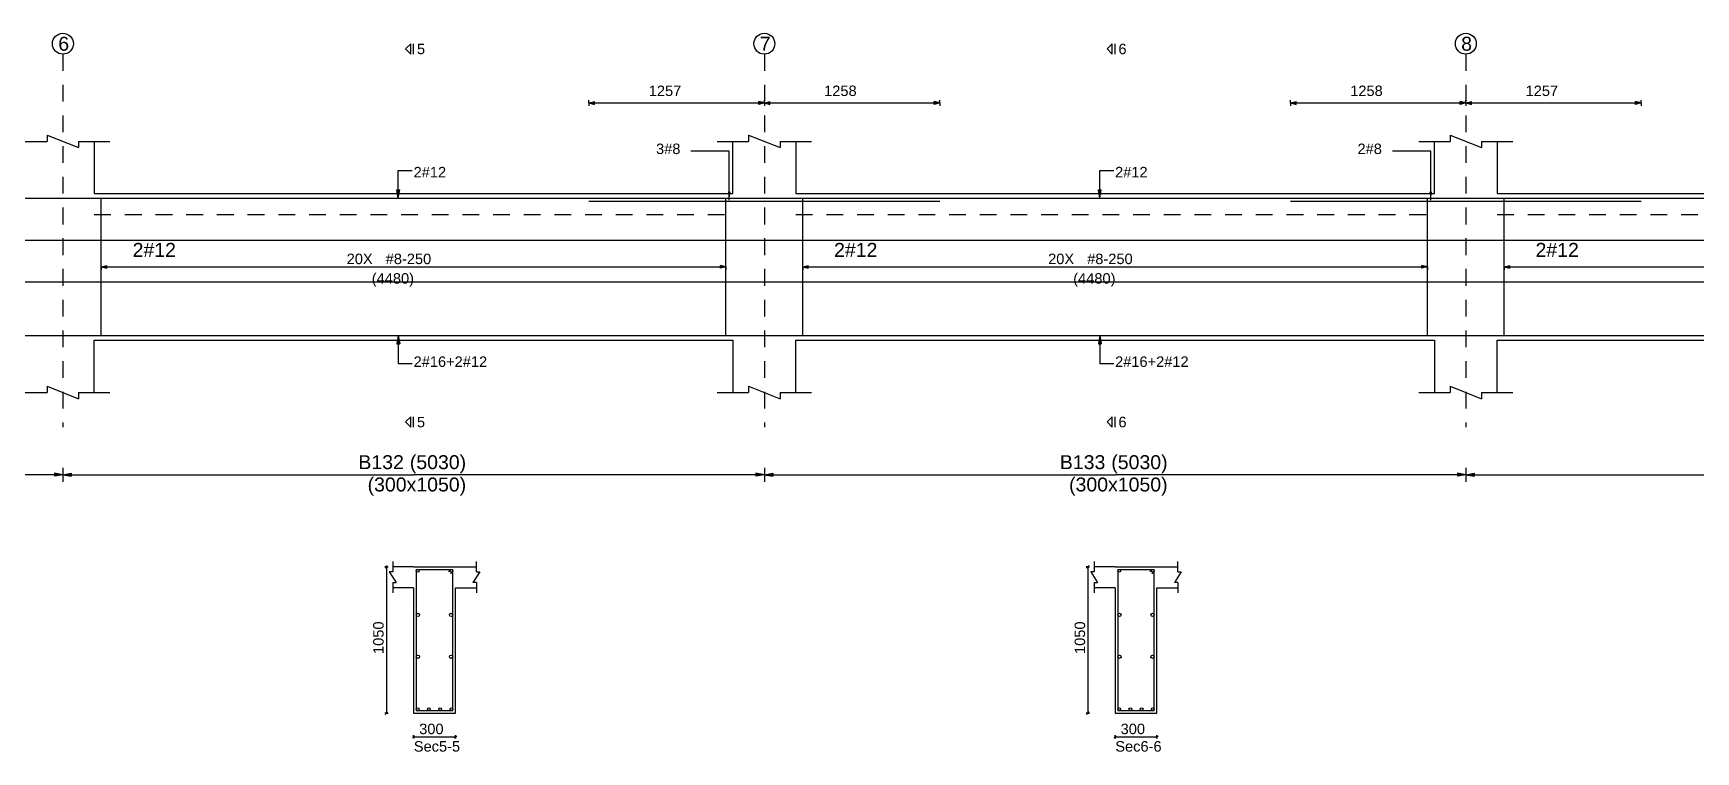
# Model space of a CAD drawing. Extents: x 0 to 98, y 3 to 248.
# Drawn here: x 52.38 to 64.3, y 216.53 to 221.68 of the extents above; entities that cross this region are included whole.
import ezdxf

# ---------------------------------------------------------------- set-up
doc = ezdxf.new("R2010")
doc.units = 0
doc.linetypes.add('ACAD_ISO02W100', pattern=[15, 12, -3])
for name, color, linetype in [('Axisline', 1, 'CONTINUOUS'), ('Axisline_Name', 2, 'CONTINUOUS'), ('Beam_bottombarlabeling', 2, 'CONTINUOUS'), ('Beam_Cross_Label', 4, 'CONTINUOUS'), ('Beam_CrossSection', 2, 'CONTINUOUS'), ('Beam_Dimensions_LS', 3, 'CONTINUOUS'), ('Beam_NameLS', 6, 'CONTINUOUS'), ('Beam_topbarsLabeling', 2, 'CONTINUOUS'), ('dim_all', 7, 'CONTINUOUS'), ('Extra_Topsteel_Labeling', 2, 'CONTINUOUS'), ('Extrabars', 7, 'CONTINUOUS'), ('Longsection', 2, 'CONTINUOUS'), ('main_botbars', 4, 'CONTINUOUS'), ('main_topbars', 4, 'CONTINUOUS'), ('SectionLine', 4, 'CONTINUOUS'), ('Sidefacebar', 140, 'CONTINUOUS'), ('Slabline', 253, 'CONTINUOUS'), ('span_dim', 7, 'CONTINUOUS'), ('spanline', 7, 'CONTINUOUS'), ('Stirrup_bar', 1, 'CONTINUOUS'), ('Stirrup_Dia_Spacing', 2, 'CONTINUOUS'), ('Stirrup_Length', 7, 'CONTINUOUS'), ('Stirrup_Numbers', 2, 'CONTINUOUS')]:
    doc.layers.add(name, color=color, linetype=linetype)
doc.styles.add('STRUDS_Arial', font='ARIAL.TTF', dxfattribs={"height": 0.04})

msp = doc.modelspace()

# ---------------------------------------------------------------- linework, layer by layer
at = {"layer": 'Axisline', "linetype": 'ACAD_ISO02W100', "ltscale": 0.01}
for p, q in [((52.59, 221.53), (52.59, 218.855)), ((57.62, 221.53), (57.62, 218.855)), ((62.65, 221.53), (62.65, 218.855))]:
    msp.add_line(p, q, dxfattribs=at)
at = {"layer": 'Axisline'}
for centre in [(52.59, 221.605), (57.62, 221.605), (62.65, 221.605)]:
    msp.add_circle(centre, 0.075, dxfattribs=at)
at = {"layer": 'Beam_bottombarlabeling'}
for p, q in [((54.995, 219.513), (54.985, 219.453)), ((54.995, 219.513), (54.995, 219.313)), ((54.995, 219.513), (55.005, 219.453)), ((60.025, 219.513), (60.015, 219.453)), ((60.025, 219.513), (60.025, 219.313)), ((60.025, 219.513), (60.035, 219.453)), ((54.985, 219.453), (55.005, 219.453)), ((60.015, 219.453), (60.035, 219.453)), ((54.995, 219.313), (55.095, 219.313)), ((60.025, 219.313), (60.125, 219.313))]:
    msp.add_line(p, q, dxfattribs=at)
for points in [[(54.995, 219.513), (54.985, 219.453), (54.995, 219.513), (55.005, 219.453)], [(60.025, 219.513), (60.015, 219.453), (60.025, 219.513), (60.035, 219.453)]]:
    msp.add_solid(points, dxfattribs=at)
at = {"layer": 'Beam_CrossSection'}
for p, q in [((54.955, 217.818), (54.93, 217.818)), ((54.93, 217.818), (54.98, 217.743)), ((54.955, 217.893), (54.955, 217.818)), ((55.105, 217.855), (54.955, 217.855)), ((55.105, 217.855), (55.405, 217.855)), ((55.105, 217.855), (55.105, 217.855)), ((55.405, 217.855), (55.405, 217.855)), ((55.405, 217.855), (55.555, 217.855)), ((55.58, 217.818), (55.53, 217.743)), ((55.555, 217.818), (55.555, 217.893)), ((55.555, 217.818), (55.58, 217.818)), ((59.985, 217.818), (59.96, 217.818)), ((59.96, 217.818), (60.01, 217.743)), ((59.985, 217.893), (59.985, 217.818)), ((60.135, 217.855), (59.985, 217.855)), ((60.135, 217.855), (60.435, 217.855)), ((60.135, 217.855), (60.135, 217.855)), ((60.435, 217.855), (60.435, 217.855)), ((60.435, 217.855), (60.585, 217.855)), ((60.61, 217.818), (60.56, 217.743)), ((60.585, 217.818), (60.585, 217.893)), ((60.585, 217.818), (60.61, 217.818)), ((54.955, 217.743), (54.955, 217.668)), ((54.955, 217.743), (54.98, 217.743)), ((55.105, 217.705), (54.955, 217.705)), ((55.105, 217.705), (55.105, 216.805)), ((55.405, 216.805), (55.405, 217.705)), ((55.405, 217.705), (55.555, 217.705)), ((55.555, 217.743), (55.53, 217.743)), ((55.555, 217.743), (55.555, 217.668)), ((59.985, 217.743), (59.985, 217.668)), ((59.985, 217.743), (60.01, 217.743)), ((60.135, 217.705), (59.985, 217.705)), ((60.135, 217.705), (60.135, 216.805)), ((60.435, 216.805), (60.435, 217.705)), ((60.435, 217.705), (60.585, 217.705)), ((60.585, 217.743), (60.56, 217.743)), ((60.585, 217.743), (60.585, 217.668)), ((55.105, 216.805), (55.405, 216.805)), ((60.135, 216.805), (60.435, 216.805))]:
    msp.add_line(p, q, dxfattribs=at)
at = {"layer": 'Beam_topbarsLabeling'}
for p, q in [((54.995, 220.497), (54.995, 220.697)), ((54.995, 220.697), (55.095, 220.697)), ((60.025, 220.497), (60.025, 220.697)), ((60.025, 220.697), (60.125, 220.697)), ((54.995, 220.497), (54.985, 220.557)), ((54.985, 220.557), (55.005, 220.557)), ((54.995, 220.497), (55.005, 220.557)), ((54.995, 220.557), (55, 220.557)), ((60.025, 220.497), (60.015, 220.557)), ((60.015, 220.557), (60.035, 220.557)), ((60.025, 220.497), (60.035, 220.557)), ((60.025, 220.557), (60.03, 220.557))]:
    msp.add_line(p, q, dxfattribs=at)
for points in [[(54.995, 220.497), (54.985, 220.557), (54.995, 220.497), (55.005, 220.557)], [(60.025, 220.497), (60.015, 220.557), (60.025, 220.497), (60.035, 220.557)]]:
    msp.add_solid(points, dxfattribs=at)
at = {"layer": 'dim_all'}
for p, q in [((56.3625, 221.18), (56.3625, 221.2)), ((56.3625, 221.18), (56.3625, 221.193)), ((56.3625, 221.18), (56.3625, 221.193)), ((56.3625, 221.18), (56.4025, 221.19)), ((56.3625, 221.18), (56.3625, 221.16)), ((56.3625, 221.18), (56.4025, 221.17)), ((56.3625, 221.18), (56.3625, 221.168)), ((56.3625, 221.18), (56.3625, 221.168)), ((56.3625, 221.18), (58.8775, 221.18)), ((56.4025, 221.17), (56.4025, 221.19)), ((57.62, 221.18), (57.58, 221.19)), ((57.58, 221.17), (57.58, 221.19)), ((57.62, 221.18), (57.58, 221.19)), ((57.58, 221.17), (57.58, 221.19)), ((57.62, 221.18), (57.58, 221.17)), ((57.62, 221.18), (57.58, 221.17)), ((57.62, 221.18), (57.62, 221.2)), ((57.62, 221.18), (57.62, 221.2)), ((57.62, 221.18), (57.62, 221.2)), ((57.62, 221.18), (57.62, 221.2)), ((57.62, 221.18), (57.62, 221.193)), ((57.62, 221.18), (57.62, 221.193)), ((57.62, 221.18), (57.62, 221.193)), ((57.62, 221.18), (57.62, 221.193)), ((57.62, 221.18), (57.66, 221.19)), ((57.62, 221.18), (57.66, 221.19)), ((57.62, 221.18), (57.62, 221.16)), ((57.62, 221.18), (57.66, 221.17)), ((57.62, 221.18), (57.62, 221.16)), ((57.62, 221.18), (57.62, 221.168)), ((57.62, 221.18), (57.62, 221.168)), ((57.62, 221.18), (57.62, 221.168)), ((57.62, 221.18), (57.62, 221.168)), ((57.62, 221.18), (57.62, 221.18)), ((57.62, 221.18), (57.62, 221.16)), ((57.62, 221.18), (57.66, 221.17)), ((57.62, 221.18), (57.62, 221.16)), ((57.66, 221.17), (57.66, 221.19)), ((57.66, 221.17), (57.66, 221.19)), ((58.8775, 221.18), (58.8375, 221.19)), ((58.8375, 221.17), (58.8375, 221.19)), ((58.8775, 221.18), (58.8375, 221.17)), ((58.8775, 221.18), (58.8775, 221.2)), ((58.8775, 221.18), (58.8775, 221.193)), ((58.8775, 221.18), (58.8775, 221.193)), ((58.8775, 221.18), (58.8775, 221.16)), ((58.8775, 221.18), (58.8775, 221.168)), ((58.8775, 221.18), (58.8775, 221.168)), ((61.3925, 221.18), (61.3925, 221.2)), ((61.3925, 221.18), (61.3925, 221.193)), ((61.3925, 221.18), (61.3925, 221.193)), ((61.3925, 221.18), (61.4325, 221.19)), ((61.3925, 221.18), (61.3925, 221.16)), ((61.3925, 221.18), (61.4325, 221.17)), ((61.3925, 221.18), (61.3925, 221.168)), ((61.3925, 221.18), (61.3925, 221.168)), ((61.3925, 221.18), (63.9075, 221.18)), ((61.4325, 221.17), (61.4325, 221.19)), ((62.65, 221.18), (62.61, 221.19)), ((62.61, 221.17), (62.61, 221.19)), ((62.65, 221.18), (62.61, 221.19)), ((62.61, 221.17), (62.61, 221.19)), ((62.65, 221.18), (62.61, 221.17)), ((62.65, 221.18), (62.61, 221.17)), ((62.65, 221.18), (62.65, 221.2)), ((62.65, 221.18), (62.65, 221.2)), ((62.65, 221.18), (62.65, 221.2)), ((62.65, 221.18), (62.65, 221.2)), ((62.65, 221.18), (62.65, 221.193)), ((62.65, 221.18), (62.65, 221.193)), ((62.65, 221.18), (62.65, 221.193)), ((62.65, 221.18), (62.65, 221.193)), ((62.65, 221.18), (62.69, 221.19)), ((62.65, 221.18), (62.69, 221.19)), ((62.65, 221.18), (62.65, 221.16)), ((62.65, 221.18), (62.69, 221.17)), ((62.65, 221.18), (62.65, 221.16)), ((62.65, 221.18), (62.65, 221.168)), ((62.65, 221.18), (62.65, 221.168)), ((62.65, 221.18), (62.65, 221.168)), ((62.65, 221.18), (62.65, 221.168)), ((62.65, 221.18), (62.65, 221.18)), ((62.65, 221.18), (62.65, 221.16)), ((62.65, 221.18), (62.69, 221.17)), ((62.65, 221.18), (62.65, 221.16)), ((62.69, 221.17), (62.69, 221.19)), ((62.69, 221.17), (62.69, 221.19)), ((63.9075, 221.18), (63.8675, 221.19)), ((63.8675, 221.17), (63.8675, 221.19)), ((63.9075, 221.18), (63.8675, 221.17)), ((63.9075, 221.18), (63.9075, 221.2)), ((63.9075, 221.18), (63.9075, 221.193)), ((63.9075, 221.18), (63.9075, 221.193)), ((63.9075, 221.18), (63.9075, 221.16)), ((63.9075, 221.18), (63.9075, 221.168)), ((63.9075, 221.18), (63.9075, 221.168)), ((54.91, 217.855), (54.8975, 217.855)), ((54.91, 217.855), (54.9012, 217.846)), ((54.91, 217.855), (54.9188, 217.864)), ((54.91, 217.855), (54.9225, 217.855)), ((54.91, 217.855), (54.91, 216.805)), ((59.94, 217.855), (59.9275, 217.855)), ((59.94, 217.855), (59.9312, 217.846)), ((59.94, 217.855), (59.9489, 217.864)), ((59.94, 217.855), (59.9525, 217.855)), ((59.94, 217.855), (59.94, 216.805)), ((54.91, 216.805), (54.8975, 216.805)), ((54.91, 216.805), (54.9012, 216.796)), ((54.91, 216.805), (54.9188, 216.814)), ((54.91, 216.805), (54.9225, 216.805)), ((59.94, 216.805), (59.9275, 216.805)), ((59.94, 216.805), (59.9312, 216.796)), ((59.94, 216.805), (59.9489, 216.814)), ((59.94, 216.805), (59.9525, 216.805)), ((55.105, 216.635), (55.0962, 216.626)), ((55.105, 216.635), (55.105, 216.648)), ((55.105, 216.635), (55.1138, 216.644)), ((55.105, 216.635), (55.105, 216.623)), ((55.105, 216.635), (55.405, 216.635)), ((55.405, 216.635), (55.3962, 216.626)), ((55.405, 216.635), (55.405, 216.648)), ((55.405, 216.635), (55.4138, 216.644)), ((55.405, 216.635), (55.405, 216.623)), ((60.135, 216.635), (60.1262, 216.626)), ((60.135, 216.635), (60.135, 216.648)), ((60.135, 216.635), (60.1439, 216.644)), ((60.135, 216.635), (60.135, 216.623)), ((60.135, 216.635), (60.435, 216.635)), ((60.435, 216.635), (60.4262, 216.626)), ((60.435, 216.635), (60.435, 216.648)), ((60.435, 216.635), (60.4439, 216.644)), ((60.435, 216.635), (60.435, 216.623))]:
    msp.add_line(p, q, dxfattribs=at)
for points in [[(56.3625, 221.18), (56.4025, 221.19), (56.3625, 221.18), (56.4025, 221.17)], [(57.62, 221.18), (57.58, 221.19), (57.62, 221.18), (57.58, 221.17)], [(57.62, 221.18), (57.58, 221.19), (57.62, 221.18), (57.58, 221.17)], [(57.62, 221.18), (57.66, 221.19), (57.62, 221.18), (57.66, 221.17)], [(57.62, 221.18), (57.66, 221.19), (57.62, 221.18), (57.66, 221.17)], [(58.8775, 221.18), (58.8375, 221.19), (58.8775, 221.18), (58.8375, 221.17)], [(61.3925, 221.18), (61.4325, 221.19), (61.3925, 221.18), (61.4325, 221.17)], [(62.65, 221.18), (62.61, 221.19), (62.65, 221.18), (62.61, 221.17)], [(62.65, 221.18), (62.61, 221.19), (62.65, 221.18), (62.61, 221.17)], [(62.65, 221.18), (62.69, 221.19), (62.65, 221.18), (62.69, 221.17)], [(62.65, 221.18), (62.69, 221.19), (62.65, 221.18), (62.69, 221.17)], [(63.9075, 221.18), (63.8675, 221.19), (63.9075, 221.18), (63.8675, 221.17)]]:
    msp.add_solid(points, dxfattribs=at)
at = {"layer": 'Extra_Topsteel_Labeling'}
for p, q in [((57.3685, 220.834), (57.0935, 220.834)), ((57.3685, 220.484), (57.3685, 220.834)), ((62.3985, 220.834), (62.1235, 220.834)), ((62.3985, 220.484), (62.3985, 220.834))]:
    msp.add_line(p, q, dxfattribs=at)
for points in [[(57.3685, 220.484), (57.3585, 220.544), (57.3685, 220.484), (57.3785, 220.544)], [(62.3985, 220.484), (62.3885, 220.544), (62.3985, 220.484), (62.4085, 220.544)]]:
    msp.add_solid(points, dxfattribs=at)
at = {"layer": 'Extrabars'}
for p, q in [((58.8775, 220.475), (56.3625, 220.475)), ((63.9075, 220.475), (61.3925, 220.475))]:
    msp.add_line(p, q, dxfattribs=at)
at = {"layer": 'Longsection'}
for p, q in [((52.2525, 220.905), (52.4775, 220.905)), ((52.4775, 220.95), (52.4775, 220.905)), ((52.4775, 220.95), (52.7025, 220.86)), ((52.7025, 220.905), (52.7025, 220.86)), ((52.7025, 220.905), (52.9275, 220.905)), ((52.815, 220.905), (52.815, 220.53)), ((57.2825, 220.905), (57.395, 220.905)), ((57.2825, 220.905), (57.5075, 220.905)), ((57.395, 220.53), (57.395, 220.905)), ((57.5075, 220.95), (57.5075, 220.905)), ((57.5075, 220.95), (57.7325, 220.86)), ((57.7325, 220.905), (57.7325, 220.86)), ((57.7325, 220.905), (57.9575, 220.905)), ((57.845, 220.905), (57.845, 220.53)), ((62.3125, 220.905), (62.425, 220.905)), ((62.3125, 220.905), (62.5375, 220.905)), ((62.425, 220.53), (62.425, 220.905)), ((62.5375, 220.95), (62.5375, 220.905)), ((62.5375, 220.95), (62.7625, 220.86)), ((62.7625, 220.905), (62.7625, 220.86)), ((62.7625, 220.905), (62.9875, 220.905)), ((62.875, 220.905), (62.875, 220.53)), ((52.815, 220.53), (57.395, 220.53)), ((57.845, 220.53), (62.425, 220.53)), ((62.875, 220.53), (67.455, 220.53)), ((52.815, 219.105), (52.815, 219.48)), ((52.815, 219.48), (57.395, 219.48)), ((57.395, 219.48), (57.395, 219.105)), ((57.845, 219.105), (57.845, 219.48)), ((57.845, 219.48), (62.425, 219.48)), ((62.425, 219.48), (62.425, 219.105)), ((62.875, 219.105), (62.875, 219.48)), ((62.875, 219.48), (67.455, 219.48)), ((52.4775, 219.15), (52.4775, 219.105)), ((52.4775, 219.15), (52.7025, 219.06)), ((57.5075, 219.15), (57.5075, 219.105)), ((57.5075, 219.15), (57.7325, 219.06)), ((62.5375, 219.15), (62.5375, 219.105)), ((62.5375, 219.15), (62.7625, 219.06)), ((52.2525, 219.105), (52.4775, 219.105)), ((52.7025, 219.105), (52.7025, 219.06)), ((52.7025, 219.105), (52.9275, 219.105)), ((57.2825, 219.105), (57.395, 219.105)), ((57.2825, 219.105), (57.5075, 219.105)), ((57.7325, 219.105), (57.7325, 219.06)), ((57.7325, 219.105), (57.9575, 219.105)), ((62.3125, 219.105), (62.425, 219.105)), ((62.3125, 219.105), (62.5375, 219.105)), ((62.7625, 219.105), (62.7625, 219.06)), ((62.7625, 219.105), (62.9875, 219.105))]:
    msp.add_line(p, q, dxfattribs=at)
at = {"layer": 'main_botbars'}
for p, q in [((49.72, 220.497), (52.79, 220.497)), ((52.39, 220.497), (57.82, 220.497)), ((57.42, 220.497), (62.85, 220.497)), ((62.45, 220.497), (67.88, 220.497)), ((49.745, 219.513), (52.765, 219.513)), ((52.415, 219.513), (52.415, 219.513)), ((52.415, 219.513), (57.795, 219.513)), ((57.445, 219.513), (57.445, 219.513)), ((57.445, 219.513), (62.825, 219.513)), ((62.475, 219.513), (62.475, 219.513)), ((62.475, 219.513), (67.855, 219.513))]:
    msp.add_line(p, q, dxfattribs=at)
for centre in [(55.1338, 216.834), (55.2146, 216.834), (55.2954, 216.834), (55.3762, 216.834), (60.1638, 216.834), (60.2446, 216.834), (60.3254, 216.834), (60.4063, 216.834)]:
    msp.add_circle(centre, 0.01, dxfattribs=at)
at = {"layer": 'main_topbars'}
for centre in [(55.1338, 217.826), (55.3763, 217.826), (60.1638, 217.826), (60.4063, 217.826)]:
    msp.add_circle(centre, 0.01, dxfattribs=at)
at = {"layer": 'SectionLine'}
for p, q in [((55.085, 221.605), (55.0475, 221.568)), ((55.085, 221.53), (55.0475, 221.568)), ((55.085, 221.53), (55.085, 221.605)), ((55.105, 221.53), (55.105, 221.605)), ((60.115, 221.605), (60.0775, 221.568)), ((60.115, 221.53), (60.0775, 221.568)), ((60.115, 221.53), (60.115, 221.605)), ((60.135, 221.53), (60.135, 221.605)), ((55.085, 218.93), (55.0475, 218.893)), ((55.085, 218.855), (55.0475, 218.893)), ((55.085, 218.855), (55.085, 218.93)), ((55.105, 218.855), (55.105, 218.93)), ((60.115, 218.93), (60.0775, 218.893)), ((60.115, 218.855), (60.0775, 218.893)), ((60.115, 218.855), (60.115, 218.93)), ((60.135, 218.855), (60.135, 218.93))]:
    msp.add_line(p, q, dxfattribs=at)
at = {"layer": 'Sidefacebar'}
for p, q in [((49.72, 220.197), (52.79, 220.197)), ((52.39, 220.197), (57.82, 220.197)), ((57.42, 220.197), (62.85, 220.197)), ((62.45, 220.197), (67.88, 220.197)), ((49.72, 219.897), (52.79, 219.897)), ((52.39, 219.897), (57.82, 219.897)), ((57.42, 219.897), (62.85, 219.897)), ((62.45, 219.897), (67.88, 219.897))]:
    msp.add_line(p, q, dxfattribs=at)
for centre in [(55.136, 217.51), (55.374, 217.51), (60.166, 217.51), (60.404, 217.51), (55.136, 217.21), (55.374, 217.21), (60.166, 217.21), (60.404, 217.21)]:
    msp.add_circle(centre, 0.012, dxfattribs=at)
at = {"layer": 'Slabline', "linetype": 'ACAD_ISO02W100', "ltscale": 0.01}
for p, q in [((52.815, 220.38), (57.395, 220.38)), ((57.845, 220.38), (62.425, 220.38)), ((62.875, 220.38), (67.455, 220.38))]:
    msp.add_line(p, q, dxfattribs=at)
at = {"layer": 'spanline'}
for p, q in [((52.59, 218.515), (52.53, 218.525)), ((52.53, 218.525), (52.53, 218.505)), ((52.59, 218.565), (52.59, 218.465)), ((52.59, 218.565), (52.59, 218.465)), ((52.59, 218.515), (52.65, 218.525)), ((52.65, 218.525), (52.65, 218.505)), ((57.62, 218.515), (57.56, 218.525)), ((57.56, 218.525), (57.56, 218.505)), ((57.62, 218.565), (57.62, 218.465)), ((57.62, 218.565), (57.62, 218.465)), ((57.62, 218.515), (57.68, 218.525)), ((57.68, 218.525), (57.68, 218.505)), ((62.65, 218.515), (62.59, 218.525)), ((62.59, 218.525), (62.59, 218.505)), ((62.65, 218.565), (62.65, 218.465)), ((62.65, 218.565), (62.65, 218.465)), ((62.65, 218.515), (62.71, 218.525)), ((62.71, 218.525), (62.71, 218.505)), ((52.59, 218.515), (51.255, 218.515)), ((52.59, 218.515), (52.53, 218.505)), ((52.59, 218.515), (55.105, 218.515)), ((52.59, 218.515), (52.65, 218.505)), ((57.62, 218.515), (55.105, 218.515)), ((57.62, 218.515), (57.56, 218.505)), ((57.62, 218.515), (60.135, 218.515)), ((57.62, 218.515), (57.68, 218.505)), ((62.65, 218.515), (60.135, 218.515)), ((62.65, 218.515), (62.59, 218.505)), ((62.65, 218.515), (65.165, 218.515)), ((62.65, 218.515), (62.71, 218.505))]:
    msp.add_line(p, q, dxfattribs=at)
for points in [[(52.59, 218.515), (52.53, 218.525), (52.59, 218.515), (52.53, 218.505)], [(52.59, 218.515), (52.65, 218.525), (52.59, 218.515), (52.65, 218.505)], [(57.62, 218.515), (57.56, 218.525), (57.62, 218.515), (57.56, 218.505)], [(57.62, 218.515), (57.68, 218.525), (57.62, 218.515), (57.68, 218.505)], [(62.65, 218.515), (62.59, 218.525), (62.65, 218.515), (62.59, 218.505)], [(62.65, 218.515), (62.71, 218.525), (62.65, 218.515), (62.71, 218.505)]]:
    msp.add_solid(points, dxfattribs=at)
at = {"layer": 'Stirrup_bar'}
for p, q in [((52.865, 219.513), (52.865, 220.497)), ((57.345, 219.513), (57.345, 220.497)), ((57.895, 219.513), (57.895, 220.497)), ((62.375, 219.513), (62.375, 220.497)), ((62.925, 219.513), (62.925, 220.497)), ((55.1238, 217.836), (55.1238, 216.824)), ((55.1238, 217.836), (55.3863, 217.836)), ((55.3692, 217.833), (55.355, 217.819)), ((55.3833, 217.819), (55.3692, 217.805)), ((55.3863, 216.824), (55.3863, 217.836)), ((60.1538, 217.836), (60.1538, 216.824)), ((60.1538, 217.836), (60.4163, 217.836)), ((60.3992, 217.833), (60.385, 217.819)), ((60.4133, 217.819), (60.3992, 217.805)), ((60.4163, 216.824), (60.4163, 217.836)), ((55.1238, 216.824), (55.3863, 216.824)), ((60.1538, 216.824), (60.4163, 216.824))]:
    msp.add_line(p, q, dxfattribs=at)
at = {"layer": 'Stirrup_Length'}
for p, q in [((52.865, 220.005), (52.865, 220.025)), ((52.865, 220.005), (52.905, 220.015)), ((52.865, 220.005), (57.345, 220.005)), ((52.865, 220.005), (52.865, 219.985)), ((52.865, 220.005), (52.905, 219.995)), ((52.905, 219.995), (52.905, 220.015)), ((57.345, 220.005), (57.305, 220.015)), ((57.305, 219.995), (57.305, 220.015)), ((57.345, 220.005), (57.305, 219.995)), ((57.345, 220.005), (57.345, 220.025)), ((57.345, 220.005), (57.345, 219.985)), ((57.895, 220.005), (57.895, 220.025)), ((57.895, 220.005), (57.935, 220.015)), ((57.895, 220.005), (62.375, 220.005)), ((57.895, 220.005), (57.895, 219.985)), ((57.895, 220.005), (57.935, 219.995)), ((57.935, 219.995), (57.935, 220.015)), ((62.375, 220.005), (62.335, 220.015)), ((62.335, 219.995), (62.335, 220.015)), ((62.375, 220.005), (62.335, 219.995)), ((62.375, 220.005), (62.375, 220.025)), ((62.375, 220.005), (62.375, 219.985)), ((62.925, 220.005), (62.925, 220.025)), ((62.925, 220.005), (62.965, 220.015)), ((62.925, 220.005), (67.405, 220.005)), ((62.925, 220.005), (62.925, 219.985)), ((62.925, 220.005), (62.965, 219.995)), ((62.965, 219.995), (62.965, 220.015))]:
    msp.add_line(p, q, dxfattribs=at)
for points in [[(52.865, 220.005), (52.905, 220.015), (52.865, 220.005), (52.905, 219.995)], [(57.345, 220.005), (57.305, 220.015), (57.345, 220.005), (57.305, 219.995)], [(57.895, 220.005), (57.935, 220.015), (57.895, 220.005), (57.935, 219.995)], [(62.375, 220.005), (62.335, 220.015), (62.375, 220.005), (62.335, 219.995)], [(62.925, 220.005), (62.965, 220.015), (62.925, 220.005), (62.965, 219.995)]]:
    msp.add_solid(points, dxfattribs=at)

# ---------------------------------------------------------------- texts
at = {"layer": 'Axisline_Name', "style": 'STRUDS_Arial'}
for s, p in [('6', (52.557, 221.555)), ('7', (57.587, 221.555)), ('8', (62.617, 221.555))]:
    msp.add_text(s, height=0.1, dxfattribs=at).set_placement(p)
at = {"layer": 'Beam_bottombarlabeling', "style": 'STRUDS_Arial'}
for p in [(55.105, 219.288), (60.135, 219.288)]:
    msp.add_text('2#16+2#12', height=0.075, dxfattribs=at).set_placement(p)
at = {"layer": 'Beam_Cross_Label', "style": 'STRUDS_Arial'}
for s, p in [('Sec5-5', (55.1065, 216.53)), ('Sec6-6', (60.1365, 216.53))]:
    msp.add_text(s, height=0.075, dxfattribs=at).set_placement(p)
at = {"layer": 'Beam_Dimensions_LS', "style": 'STRUDS_Arial'}
for p in [(54.775, 218.395), (59.805, 218.395)]:
    msp.add_text('(300x1050)', height=0.1, dxfattribs=at).set_placement(p)
at = {"layer": 'Beam_NameLS', "style": 'STRUDS_Arial'}
for s, p in [('B132', (54.709, 218.555)), ('B133', (59.739, 218.555))]:
    msp.add_text(s, height=0.1, dxfattribs=at).set_placement(p)
at = {"layer": 'Beam_topbarsLabeling', "style": 'STRUDS_Arial'}
for p in [(55.105, 220.647), (60.135, 220.647)]:
    msp.add_text('2#12', height=0.075, dxfattribs=at).set_placement(p)
at = {"layer": 'dim_all', "style": 'STRUDS_Arial'}
for s, p in [('1257', (56.7913, 221.23)), ('1258', (58.0488, 221.23)), ('1258', (61.8213, 221.23)), ('1257', (63.0788, 221.23)), ('300', (55.145, 216.655)), ('300', (60.175, 216.655))]:
    msp.add_text(s, height=0.075, dxfattribs=at).set_placement(p)
for p in [(54.89, 217.23), (59.92, 217.23)]:
    msp.add_text('1050', height=0.075, rotation=90, dxfattribs=at).set_placement(p)
at = {"layer": 'Extra_Topsteel_Labeling', "style": 'STRUDS_Arial'}
for s, p in [('3#8', (56.8435, 220.814)), ('2#8', (61.8735, 220.814))]:
    msp.add_text(s, height=0.075, dxfattribs=at).set_placement(p)
at = {"layer": 'SectionLine', "style": 'STRUDS_Arial'}
for s, p in [('5', (55.129, 221.53)), ('6', (60.159, 221.53)), ('5', (55.129, 218.855)), ('6', (60.159, 218.855))]:
    msp.add_text(s, height=0.075, dxfattribs=at).set_placement(p)
at = {"layer": 'Sidefacebar', "style": 'STRUDS_Arial'}
for p in [(53.09, 220.077), (58.12, 220.077), (63.15, 220.077)]:
    msp.add_text('2#12', height=0.1, dxfattribs=at).set_placement(p)
at = {"layer": 'span_dim', "style": 'STRUDS_Arial'}
for p in [(55.039, 218.555), (60.069, 218.555)]:
    msp.add_text(' (5030) ', height=0.1, dxfattribs=at).set_placement(p)
at = {"layer": 'Stirrup_Dia_Spacing', "style": 'STRUDS_Arial'}
for p in [(54.905, 220.025), (59.935, 220.025)]:
    msp.add_text('#8-250', height=0.075, dxfattribs=at).set_placement(p)
at = {"layer": 'Stirrup_Length', "style": 'STRUDS_Arial'}
for p in [(54.805, 219.885), (59.835, 219.885)]:
    msp.add_text('(4480)', height=0.075, dxfattribs=at).set_placement(p)
at = {"layer": 'Stirrup_Numbers', "style": 'STRUDS_Arial'}
for p in [(54.625, 220.025), (59.655, 220.025)]:
    msp.add_text('20X', height=0.075, dxfattribs=at).set_placement(p)

doc.saveas('drawing.dxf')
